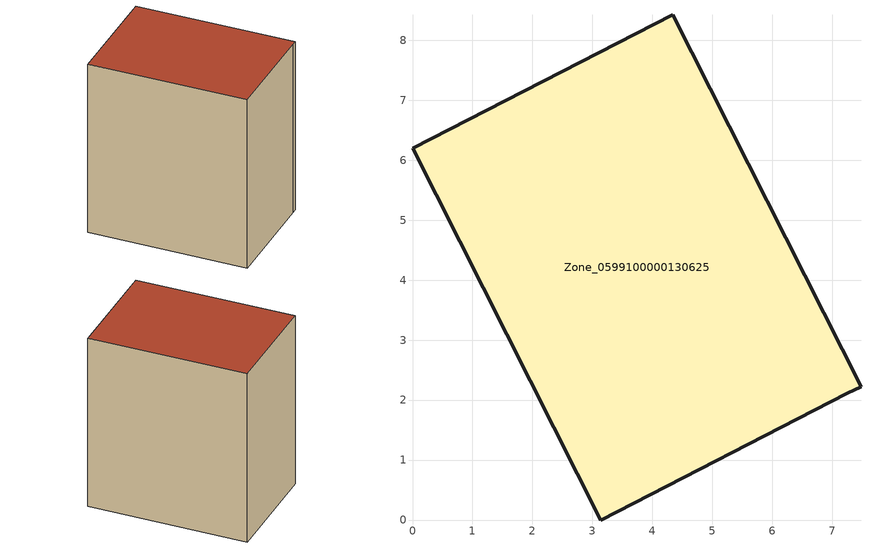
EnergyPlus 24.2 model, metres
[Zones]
Zone_0599100000130625
 floor ground (C_G): 7.24,2.12 3.14,0 0,6.2 4.34,8.42 7.48,2.23 z0
 wall outside (C_F): 7.48,2.23 4.34,8.42 0,6.2 3.14,0 7.24,2.12 7.48,2.23 z0:7.83
 roof outside (C_R): 3.14,0 7.24,2.12 7.48,2.23 4.34,8.42 0,6.2 z7.83
[BUILDING]
Pand.0599100000130625: North Axis=0; Terrain=City; Loads Convergence Tolerance Value=0.04; Temperature Convergence Tolerance Value=0.4; Solar Distribution=FullExterior; Maximum Number of Warmup Days=25; Minimum Number of Warmup Days=1
[Site:Location]
Rotterdam.The.Hague.AP_ZH_NLD Design_Conditions: Latitude=51.96; Longitude=4.45; Time Zone=1; Elevation=-4.5
[SITE:GROUNDTEMPERATURE:BUILDINGSURFACE]
18, 18, 18, 18, 18, 18, 18, 18, 18, 18, 18, 18
[MATERIAL] Thermal Absorptance=0.9; Solar Absorptance=0.7; Visible Absorptance=0.7
Name | Roughness | Thickness | Conductivity | Density | Specific Heat
G.TI.1946 | MediumSmooth | 0.15 | 1 | 540 | 1210
F.TI.1946 | Rough | 0.3 | 0.857143 | 1920 | 840
R.TI.1946 | MediumRough | 0.2 | 0.1 | 1500 | 1000
[CONSTRUCTION]
C_G: G.TI.1946
C_F: F.TI.1946
C_R: R.TI.1946
[ZONE]
Zone_0599100000130625: Type=1; Multiplier=1; Ceiling Height=Autocalculate; Volume=Autocalculate; Floor Area=autocalculate; Part of Total Floor Area=Yes
[ZONEINFILTRATION:DESIGNFLOWRATE]
Infil_Zone_0599100000130625: Zone or ZoneList or Space or SpaceList=Zone_0599100000130625; Schedule=AlwaysOn; Design Flow Rate Calculation Method=Flow/Area; Flow Rate per Floor Area=0.003; Constant Term Coefficient=1; Temperature Term Coefficient=0; Velocity Term Coefficient=0; Velocity Squared Term Coefficient=0
[HVACTEMPLATE:ZONE:IDEALLOADSAIRSYSTEM]
Zone_0599100000130625: Maximum Heating Supply Air Temperature=50; Minimum Cooling Supply Air Temperature=13; Maximum Heating Supply Air Humidity Ratio=0.0156; Minimum Cooling Supply Air Humidity Ratio=0.0077; Heating Limit=NoLimit; Cooling Limit=NoLimit; Dehumidification Control Type=ConstantSensibleHeatRatio; Cooling Sensible Heat Ratio=0.7; Dehumidification Setpoint=60; Humidification Control Type=None; Humidification Setpoint=30; Outdoor Air Method=None; Outdoor Air Flow Rate per Person=0.00944; Outdoor Air Flow Rate per Zone Floor Area=0; Outdoor Air Flow Rate per Zone=0; Demand Controlled Ventilation Type=None; Outdoor Air Economizer Type=NoEconomizer; Heat Recovery Type=None; Sensible Heat Recovery Effectiveness=0.7; Latent Heat Recovery Effectiveness=0.65
[ZONECONTROL:THERMOSTAT]
ThermostatControl_Zone_0599100000130625: Zone or ZoneList=Zone_0599100000130625; Control Type Schedule=DualSetpointControlType; Control 1=Thermostat_Zone_0599100000130625; Temperature Difference Between Cutout And Setpoint=0
[THERMOSTATSETPOINT:DUALSETPOINT]
Thermostat_Zone_0599100000130625: Heating Setpoint Temperature Schedule=HeatingSetpoint_Zone_0599100000130625; Cooling Setpoint Temperature Schedule=CoolingSetpoint_Zone_0599100000130625
[SCHEDULE:COMPACT]
HeatingSetpoint_Zone_0599100000130625: Through: 12/31, For: AllDays, Until: 24:00, 21
CoolingSetpoint_Zone_0599100000130625: Through: 12/31, For: AllDays, Until: 24:00, 24
DualSetpointControlType: Through: 12/31, For: AllDays, Until: 24:00, 4
AlwaysOn: Through: 12/31, For: AllDays, Until: 24:00, 1
